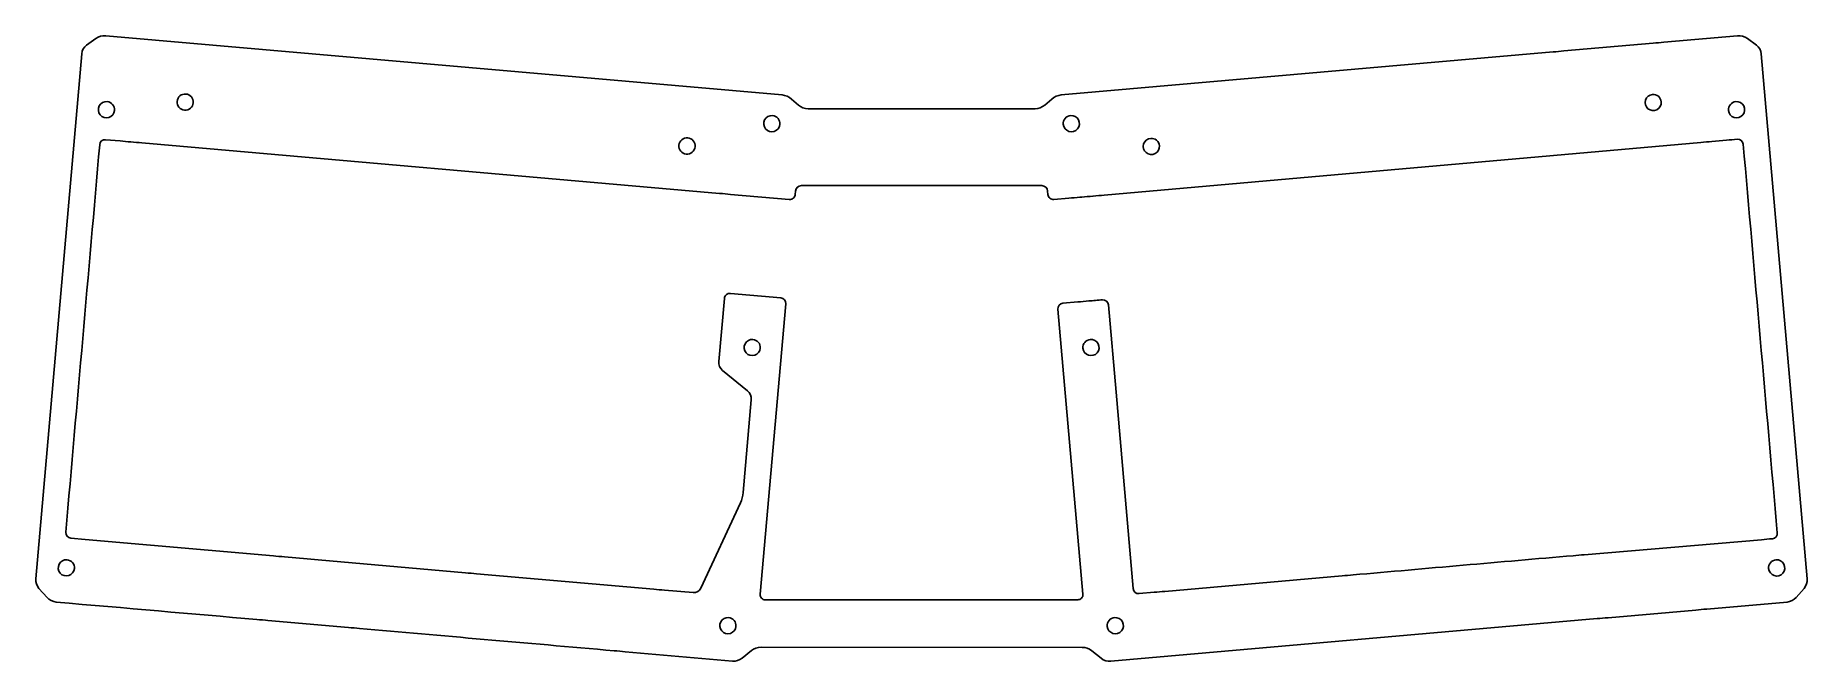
# Model space of a CAD drawing. Extents: x 362 to 704, y -90 to 31.
import ezdxf

# ---------------------------------------------------------------- set-up
doc = ezdxf.new("R2010")
doc.units = 0
doc.layers.add('Layer_1', color=7, linetype='CONTINUOUS')

msp = doc.modelspace()

# ---------------------------------------------------------------- linework, layer by layer
at = {"layer": 'Layer_1', "color": 5}
for p, q in [((375.550975, 30.938256), (506.16514, 19.508036)), ((676.482762, 29.690361), (690.675649, 30.932289)), ((362.042497, -73.951864), (370.910545, 27.445445)), ((371.859869, 29.120589), (373.639559, 30.409684)), ((560.102053, 19.507043), (655.053401, 27.815164)), ((657.162004, 27.999673), (674.374159, 29.505852)), ((692.58406, 30.399581), (694.337054, 29.116893)), ((695.283403, 27.437633), (704.15383, -73.951816)), ((375.823696, 18.215211), (375.823696, 18.215211)), ((391.040194, 19.685265), (391.040194, 19.685265)), ((508.012363, 18.714813), (509.3283, 17.551508)), ((556.90818, 17.545374), (558.250769, 18.718453)), ((556.90818, 17.545374), (556.90818, 17.545374)), ((674.259604, 19.601492), (674.259604, 19.601492)), ((690.371146, 18.210024), (690.371146, 18.210024)), ((504.33266, 15.527621), (504.33266, 15.527621)), ((511.17955, 16.850517), (555.052868, 16.849064)), ((561.90204, 15.525921), (561.90204, 15.525921)), ((378.328172, 10.616364), (375.539466, 10.860341)), ((487.943171, 11.207353), (487.943171, 11.207353)), ((683.610582, 10.326446), (568.372173, 0.156056)), ((577.356628, 11.12358), (577.356628, 11.12358)), ((688.550911, 10.770715), (685.718839, 10.51491)), ((494.119607, 0.485492), (382.52632, 10.248949)), ((507.570401, -0.691594), (496.228212, 0.300987)), ((508.775647, 0.941465), (508.716947, 0.270445)), ((508.775736, 0.941372), (508.775647, 0.941465)), ((556.306786, 1.988581), (509.92631, 1.995513)), ((557.515782, 0.266308), (557.457356, 0.934117)), ((561.54063, -0.441296), (558.662269, -0.695127)), ((566.263643, -0.02928), (566.165119, -0.0379)), ((493.969725, -31.970526), (495.036201, -19.78048)), ((496.18273, -18.818593), (505.909891, -19.67127)), ((560.414873, -20.728391), (563.293767, -20.476078)), ((506.871934, -20.817986), (501.96119, -76.948108)), ((564.270891, -76.945861), (559.452823, -21.875092)), ((569.185838, -21.022801), (570.661745, -37.892491)), ((500.548587, -27.724566), (500.548587, -27.724566)), ((565.686113, -27.726266), (565.686113, -27.726266)), ((499.500916, -37.632718), (494.6961, -33.695603)), ((498.659123, -57.282147), (500.22729, -39.357794)), ((570.661745, -37.892491), (572.229527, -55.812321)), ((572.229527, -55.812321), (573.982277, -75.846344)), ((490.499818, -75.754982), (498.122117, -59.296786)), ((368.807654, -66.107551), (371.615822, -66.353228)), ((371.615822, -66.353228), (407.943847, -69.531517)), ((661.079066, -69.302999), (695.3018, -66.392416)), ((368.081353, -70.280248), (368.081353, -70.280248)), ((698.113489, -70.285435), (698.113489, -70.285435)), ((447.161658, -72.974039), (481.382048, -75.956876)), ((580.115641, -76.372237), (614.331492, -73.382753)), ((364.224166, -77.570067), (362.652517, -75.797972)), ((483.490681, -76.141017), (489.000753, -76.623077)), ((502.927281, -78.002369), (563.304797, -78.000204)), ((575.128819, -76.808407), (578.007025, -76.556597)), ((700.251746, -78.432586), (684.733336, -79.793282)), ((703.546089, -75.799907), (702.006014, -77.546379)), ((422.456544, -83.359652), (406.876189, -81.994776)), ((495.84931, -81.437597), (495.84931, -81.437597)), ((663.567914, -81.648681), (569.669745, -89.87535)), ((570.38539, -81.439297), (570.38539, -81.439297)), ((682.624761, -79.97811), (665.676493, -81.463903)), ((496.58123, -89.861451), (475.876643, -88.029454)), ((500.248331, -87.823116), (498.455504, -89.285727)), ((564.10891, -87.190573), (502.126725, -87.15472)), ((567.791137, -89.303968), (565.991558, -87.854937))]:
    msp.add_line(p, q, dxfattribs=at)
for points in [[(373.639559, 30.409684), (374.192357, 30.810096), (374.870994, 30.997762), (375.550975, 30.938256)], [(690.675649, 30.932289), (691.355313, 30.99176), (692.033456, 30.802465), (692.58406, 30.399581)], [(370.910545, 27.445445), (370.969111, 28.115066), (371.315494, 28.726281), (371.859869, 29.120589)], [(655.053401, 27.815164), (655.756269, 27.876664), (656.459137, 27.938167), (657.162004, 27.999673)], [(674.374159, 29.505852), (675.077027, 29.567357), (675.779894, 29.62886), (676.482762, 29.690361)], [(694.337054, 29.116893), (694.879834, 28.719737), (695.224783, 28.107637), (695.283403, 27.437633)], [(374.299125, 17.378802), (374.006846, 16.817339), (374.081564, 16.135096), (374.488438, 15.650202)], [(375.823696, 18.215211), (375.193122, 18.270379), (374.591405, 17.940266), (374.299125, 17.378802)], [(377.246343, 16.519767), (377.321674, 17.380804), (376.684733, 18.13988), (375.823696, 18.215211)], [(389.344751, 18.262619), (389.26942, 17.401583), (389.90636, 16.642507), (390.767397, 16.567176)], [(391.040194, 19.685265), (390.179158, 19.760596), (389.420082, 19.123656), (389.344751, 18.262619)], [(390.767397, 16.567176), (391.628433, 16.491845), (392.387509, 17.128785), (392.46284, 17.989822)], [(392.102655, 19.132183), (391.835857, 19.45014), (391.453679, 19.64909), (391.040194, 19.685265)], [(392.46284, 17.989822), (392.499016, 18.403306), (392.369453, 18.814226), (392.102655, 19.132183)], [(506.16514, 19.508036), (506.849899, 19.44811), (507.497369, 19.170078), (508.012363, 18.714813)], [(509.3283, 17.551508), (509.839216, 17.099849), (510.497618, 16.850541), (511.17955, 16.850517)], [(555.052868, 16.849064), (555.735184, 16.849041), (556.394362, 17.096435), (556.90818, 17.545374)], [(558.250769, 18.718453), (558.768651, 19.170941), (559.416959, 19.4471), (560.102053, 19.507043)], [(672.903436, 18.513051), (672.713094, 17.909364), (672.905147, 17.250461), (673.39004, 16.843587)], [(674.259604, 19.601492), (673.62903, 19.546324), (673.093778, 19.116739), (672.903436, 18.513051)], [(675.955048, 18.178846), (675.879717, 19.039882), (675.120641, 19.676823), (674.259604, 19.601492)], [(675.11864, 16.654275), (675.680103, 16.946554), (676.010216, 17.548271), (675.955048, 18.178846)], [(688.948499, 16.51458), (688.912324, 16.928064), (689.041887, 17.338984), (689.308685, 17.656941)], [(689.308685, 17.656941), (689.575483, 17.974899), (689.957661, 18.173849), (690.371146, 18.210024)], [(690.371146, 18.210024), (691.001721, 18.265192), (691.603438, 17.935079), (691.895717, 17.373615)], [(691.895717, 17.373615), (692.187996, 16.812152), (692.113278, 16.129909), (691.706404, 15.645015)], [(374.488438, 15.650202), (374.895312, 15.165309), (375.554215, 14.973256), (376.157903, 15.163598)], [(376.157903, 15.163598), (376.76159, 15.35394), (377.191175, 15.889192), (377.246343, 16.519767)], [(502.808089, 14.691212), (502.51581, 14.129749), (502.590528, 13.447506), (502.997402, 12.962613)], [(504.33266, 15.527621), (503.702086, 15.582789), (503.100369, 15.252676), (502.808089, 14.691212)], [(505.395122, 14.974539), (505.128324, 15.292496), (504.746145, 15.491446), (504.33266, 15.527621)], [(504.666867, 12.476008), (505.270554, 12.66635), (505.700139, 13.201602), (505.755307, 13.832177)], [(505.755307, 13.832177), (505.791482, 14.245661), (505.66192, 14.656581), (505.395122, 14.974539)], [(560.479393, 13.830477), (560.443218, 14.243961), (560.57278, 14.654881), (560.839578, 14.972839)], [(561.567833, 12.474308), (560.964146, 12.66465), (560.534561, 13.199902), (560.479393, 13.830477)], [(560.839578, 14.972839), (561.106376, 15.290796), (561.488555, 15.489746), (561.90204, 15.525921)], [(561.90204, 15.525921), (562.532614, 15.581089), (563.134331, 15.250976), (563.426611, 14.689512)], [(563.426611, 14.689512), (563.71889, 14.128049), (563.644172, 13.445806), (563.237298, 12.960913)], [(673.39004, 16.843587), (673.874934, 16.436713), (674.557177, 16.361996), (675.11864, 16.654275)], [(690.03694, 15.158411), (689.433252, 15.348753), (689.003667, 15.884005), (688.948499, 16.51458)], [(691.706404, 15.645015), (691.29953, 15.160122), (690.640627, 14.968069), (690.03694, 15.158411)], [(375.539466, 10.860341), (374.957191, 10.911286), (374.443908, 10.480551), (374.393004, 9.898269)], [(380.417722, 10.433494), (379.721207, 10.49447), (379.024691, 10.555427), (378.328172, 10.616364)], [(382.52632, 10.248949), (381.823452, 10.310445), (381.120586, 10.37196), (380.417722, 10.433494)], [(487.943171, 11.207353), (487.082134, 11.282684), (486.323058, 10.645744), (486.247727, 9.784707)], [(489.005632, 10.654271), (488.738834, 10.972229), (488.356655, 11.171178), (487.943171, 11.207353)], [(489.365817, 9.51191), (489.401992, 9.925394), (489.272429, 10.336314), (489.005632, 10.654271)], [(502.997402, 12.962613), (503.404276, 12.477719), (504.063179, 12.285666), (504.666867, 12.476008)], [(563.237298, 12.960913), (562.830424, 12.476019), (562.171521, 12.283966), (561.567833, 12.474308)], [(577.356628, 11.12358), (576.726053, 11.068412), (576.190801, 10.638827), (576.00046, 10.03514)], [(578.498989, 10.763395), (578.181032, 11.030192), (577.770112, 11.159755), (577.356628, 11.12358)], [(579.052072, 9.700934), (579.015896, 10.114418), (578.816947, 10.496597), (578.498989, 10.763395)], [(685.718839, 10.51491), (685.016152, 10.451357), (684.3134, 10.388536), (683.610582, 10.326446)], [(690.647313, 10.958141), (689.948453, 10.896327), (689.249652, 10.833851), (688.550911, 10.770715)], [(691.793807, 9.997088), (691.742845, 10.579362), (691.22954, 11.009642), (690.647313, 10.958141)], [(374.393004, 9.898269), (372.211535, -15.057081), (370.026976, -40.005685), (367.845513, -64.960994)], [(486.247727, 9.784707), (486.172396, 8.923671), (486.809337, 8.164595), (487.670373, 8.089264)], [(487.670373, 8.089264), (488.53141, 8.013933), (489.290486, 8.650873), (489.365817, 9.51191)], [(576.00046, 10.03514), (575.810118, 9.431453), (576.002171, 8.772549), (576.487064, 8.365675)], [(576.487064, 8.365675), (576.971958, 7.958801), (577.6542, 7.884084), (578.215663, 8.176363)], [(578.215663, 8.176363), (578.777127, 8.468642), (579.10724, 9.070359), (579.052072, 9.700934)], [(698.358976, -65.066088), (696.180145, -40.138981), (693.975814, -14.93189), (691.793807, 9.997088)], [(496.228212, 0.300987), (495.525344, 0.362495), (494.822476, 0.423997), (494.119607, 0.485492)], [(508.716947, 0.270445), (508.692483, -0.009172), (508.557942, -0.267617), (508.342922, -0.448035)], [(509.92631, 1.995513), (509.327479, 1.995603), (508.827931, 1.537924), (508.775736, 0.941372)], [(557.457356, 0.934117), (557.40516, 1.530718), (556.905665, 1.98849), (556.306786, 1.988581)], [(557.889822, -0.451955), (557.674794, -0.271634), (557.54024, -0.013253), (557.515782, 0.266308)], [(568.372173, 0.156056), (567.669351, 0.094029), (566.966508, 0.03225), (566.263643, -0.02928)], [(508.342922, -0.448035), (508.127903, -0.628453), (507.850018, -0.716064), (507.570401, -0.691594)], [(558.662269, -0.695127), (558.382723, -0.719752), (558.10485, -0.632276), (557.889822, -0.451955)], [(563.649219, -0.256637), (563.066903, -0.307122), (562.122875, -0.390005), (561.54063, -0.441296)], [(564.056426, -0.221383), (563.920693, -0.233117), (563.784951, -0.244873), (563.649219, -0.256637)], [(566.165119, -0.0379), (565.582846, -0.088872), (564.638741, -0.170889), (564.056426, -0.221383)], [(495.036201, -19.78048), (495.060663, -19.500878), (495.195207, -19.242448), (495.410229, -19.062055)], [(495.410229, -19.062055), (495.62525, -18.881661), (495.903132, -18.794084), (496.18273, -18.818593)], [(505.909891, -19.67127), (506.492182, -19.722317), (506.922875, -20.235685), (506.871934, -20.817986)], [(563.293767, -20.476078), (563.876035, -20.425046), (564.820083, -20.342382), (565.402359, -20.29144)], [(565.402359, -20.29144), (566.281341, -20.214539), (567.160314, -20.137649), (568.039296, -20.060738)], [(568.039296, -20.060738), (568.621572, -20.009795), (569.134896, -20.440525), (569.185838, -21.022801)], [(559.452823, -21.875092), (559.401881, -21.292792), (559.83258, -20.779425), (560.414873, -20.728391)], [(499.024016, -28.560974), (498.731737, -29.122438), (498.806455, -29.804681), (499.213329, -30.289574)], [(500.548587, -27.724566), (499.918013, -27.669398), (499.316296, -27.999511), (499.024016, -28.560974)], [(499.213329, -30.289574), (499.620203, -30.774468), (500.279106, -30.966521), (500.882794, -30.776179)], [(501.611049, -28.277648), (501.344251, -27.959691), (500.962072, -27.760741), (500.548587, -27.724566)], [(500.882794, -30.776179), (501.486481, -30.585837), (501.916066, -30.050585), (501.971234, -29.42001)], [(501.971234, -29.42001), (502.007409, -29.006525), (501.877847, -28.595606), (501.611049, -28.277648)], [(564.263466, -29.42171), (564.227291, -29.008225), (564.356853, -28.597306), (564.623651, -28.279348)], [(565.351906, -30.777879), (564.748219, -30.587537), (564.318634, -30.052285), (564.263466, -29.42171)], [(564.623651, -28.279348), (564.890449, -27.961391), (565.272628, -27.762441), (565.686113, -27.726266)], [(567.021371, -30.291274), (566.614497, -30.776168), (565.955594, -30.968221), (565.351906, -30.777879)], [(565.686113, -27.726266), (566.316687, -27.671098), (566.918404, -28.001211), (567.210684, -28.562674)], [(567.210684, -28.562674), (567.502963, -29.124138), (567.428245, -29.806381), (567.021371, -30.291274)], [(494.6961, -33.695603), (494.183869, -33.275877), (493.912011, -32.630238), (493.969725, -31.970526)], [(500.22729, -39.357794), (500.285005, -38.698083), (500.013147, -38.052443), (499.500916, -37.632718)], [(498.122117, -59.296786), (498.416391, -58.661389), (498.598092, -57.979716), (498.659123, -57.282147)], [(367.845513, -64.960994), (367.794609, -65.543277), (368.225378, -66.056606), (368.807654, -66.107551)], [(695.3018, -66.392416), (696.004814, -66.332603), (696.70777, -66.272106), (697.410667, -66.210925)], [(697.410667, -66.210925), (697.985316, -66.160931), (698.409879, -65.648367), (698.358976, -65.066088)], [(366.556782, -71.116656), (366.264503, -71.67812), (366.339221, -72.360363), (366.746095, -72.845256)], [(368.081353, -70.280248), (367.450778, -70.22508), (366.849061, -70.555193), (366.556782, -71.116656)], [(369.504, -71.975692), (369.579331, -71.114655), (368.94239, -70.355579), (368.081353, -70.280248)], [(407.943847, -69.531517), (408.526123, -69.582462), (409.470167, -69.665208), (410.052425, -69.716295)], [(410.052425, -69.716295), (421.719368, -70.739939), (433.387533, -71.749784), (445.05318, -72.788228)], [(616.440105, -73.198364), (630.61654, -71.957364), (644.79177, -70.702355), (658.970122, -69.483492)], [(658.970122, -69.483492), (659.552466, -69.433447), (660.496703, -69.352945), (661.079066, -69.302999)], [(696.690842, -71.980879), (696.654667, -71.567394), (696.78423, -71.156475), (697.051028, -70.838517)], [(697.051028, -70.838517), (697.317826, -70.52056), (697.700005, -70.32161), (698.113489, -70.285435)], [(698.113489, -70.285435), (698.744064, -70.230267), (699.345781, -70.56038), (699.63806, -71.121843)], [(699.63806, -71.121843), (699.930339, -71.683307), (699.855622, -72.36555), (699.448748, -72.850443)], [(362.652517, -75.797972), (362.204236, -75.292514), (361.983632, -74.6249), (362.042497, -73.951864)], [(366.746095, -72.845256), (367.152969, -73.33015), (367.811872, -73.522203), (368.415559, -73.331861)], [(368.415559, -73.331861), (369.019247, -73.141519), (369.448832, -72.606267), (369.504, -71.975692)], [(445.05318, -72.788228), (445.635373, -72.840054), (446.579369, -72.923286), (447.161658, -72.974039)], [(614.331492, -73.382753), (614.913774, -73.33188), (615.857832, -73.249336), (616.440105, -73.198364)], [(697.779283, -73.337048), (697.175596, -73.146706), (696.746011, -72.611454), (696.690842, -71.980879)], [(699.448748, -72.850443), (699.041874, -73.335337), (698.38297, -73.52739), (697.779283, -73.337048)], [(704.15383, -73.951816), (704.21273, -74.625061), (703.993073, -75.293021), (703.546089, -75.799907)], [(365.980882, -78.452065), (365.398503, -78.402233), (364.611995, -78.00737), (364.224166, -77.570067)], [(404.767584, -81.810271), (392.225774, -80.714251), (379.485699, -79.60766), (365.980882, -78.452065)], [(481.382048, -75.956876), (482.084936, -76.018144), (482.787814, -76.079524), (483.490681, -76.141017)], [(489.000753, -76.623077), (489.633427, -76.678428), (490.232919, -76.331268), (490.499818, -75.754982)], [(501.96119, -76.948108), (501.937495, -77.218966), (502.028596, -77.487331), (502.212288, -77.687787)], [(502.212288, -77.687787), (502.39598, -77.888244), (502.655388, -78.002378), (502.927281, -78.002369)], [(563.304797, -78.000204), (563.576699, -78.000194), (563.836109, -77.886043), (564.019799, -77.685573)], [(564.019799, -77.685573), (564.20349, -77.485103), (564.294589, -77.216728), (564.270891, -76.945861)], [(573.982277, -75.846344), (574.033221, -76.428618), (574.546544, -76.859348), (575.128819, -76.808407)], [(578.007025, -76.556597), (578.709893, -76.495105), (579.412765, -76.433652), (580.115641, -76.372237)], [(702.006014, -77.546379), (701.556653, -78.055961), (700.928561, -78.373256), (700.251746, -78.432586)], [(406.876189, -81.994776), (406.293918, -81.94377), (405.349865, -81.861155), (404.767584, -81.810271)], [(495.84931, -81.437597), (495.218735, -81.382429), (494.617018, -81.712542), (494.324739, -82.274006)], [(496.911771, -81.990679), (496.644973, -81.672722), (496.262794, -81.473772), (495.84931, -81.437597)], [(497.271956, -83.133041), (497.308132, -82.719557), (497.178569, -82.308637), (496.911771, -81.990679)], [(568.962744, -83.134741), (568.926568, -82.721257), (569.056131, -82.310337), (569.322929, -81.992379)], [(569.322929, -81.992379), (569.589727, -81.674422), (569.971906, -81.475472), (570.38539, -81.439297)], [(570.38539, -81.439297), (571.015965, -81.384129), (571.617682, -81.714242), (571.909961, -82.275706)], [(665.676493, -81.463903), (664.973635, -81.525507), (664.270775, -81.5871), (663.567914, -81.648681)], [(684.733336, -79.793282), (684.030478, -79.854896), (683.32762, -79.916505), (682.624761, -79.97811)], [(424.565118, -83.544501), (423.98285, -83.493415), (423.038815, -83.410658), (422.456544, -83.359652)], [(473.768055, -87.844786), (456.44743, -86.343174), (440.434009, -84.936774), (424.565118, -83.544501)], [(494.324739, -82.274006), (494.032459, -82.835469), (494.107177, -83.517712), (494.514051, -84.002606)], [(494.514051, -84.002606), (494.920925, -84.487499), (495.579829, -84.679552), (496.183516, -84.48921)], [(496.183516, -84.48921), (496.787203, -84.298868), (497.216788, -83.763616), (497.271956, -83.133041)], [(570.051184, -84.49091), (569.447497, -84.300568), (569.017912, -83.765316), (568.962744, -83.134741)], [(571.720649, -84.004306), (571.313775, -84.489199), (570.654871, -84.681252), (570.051184, -84.49091)], [(571.909961, -82.275706), (572.202241, -82.837169), (572.127523, -83.519412), (571.720649, -84.004306)], [(475.876643, -88.029454), (475.294417, -87.977932), (474.35037, -87.895266), (473.768055, -87.844786)], [(502.126725, -87.15472), (501.442264, -87.154323), (500.778691, -87.390445), (500.248331, -87.823116)], [(565.991558, -87.854937), (565.458076, -87.425372), (564.79384, -87.190971), (564.10891, -87.190573)], [(498.455504, -89.285727), (497.929709, -89.714672), (497.257156, -89.921261), (496.58123, -89.861451)], [(569.669745, -89.87535), (568.993253, -89.934618), (568.320064, -89.729866), (567.791137, -89.303968)]]:
    msp.add_open_spline(points, degree=3, dxfattribs=at)

doc.saveas('drawing.dxf')
